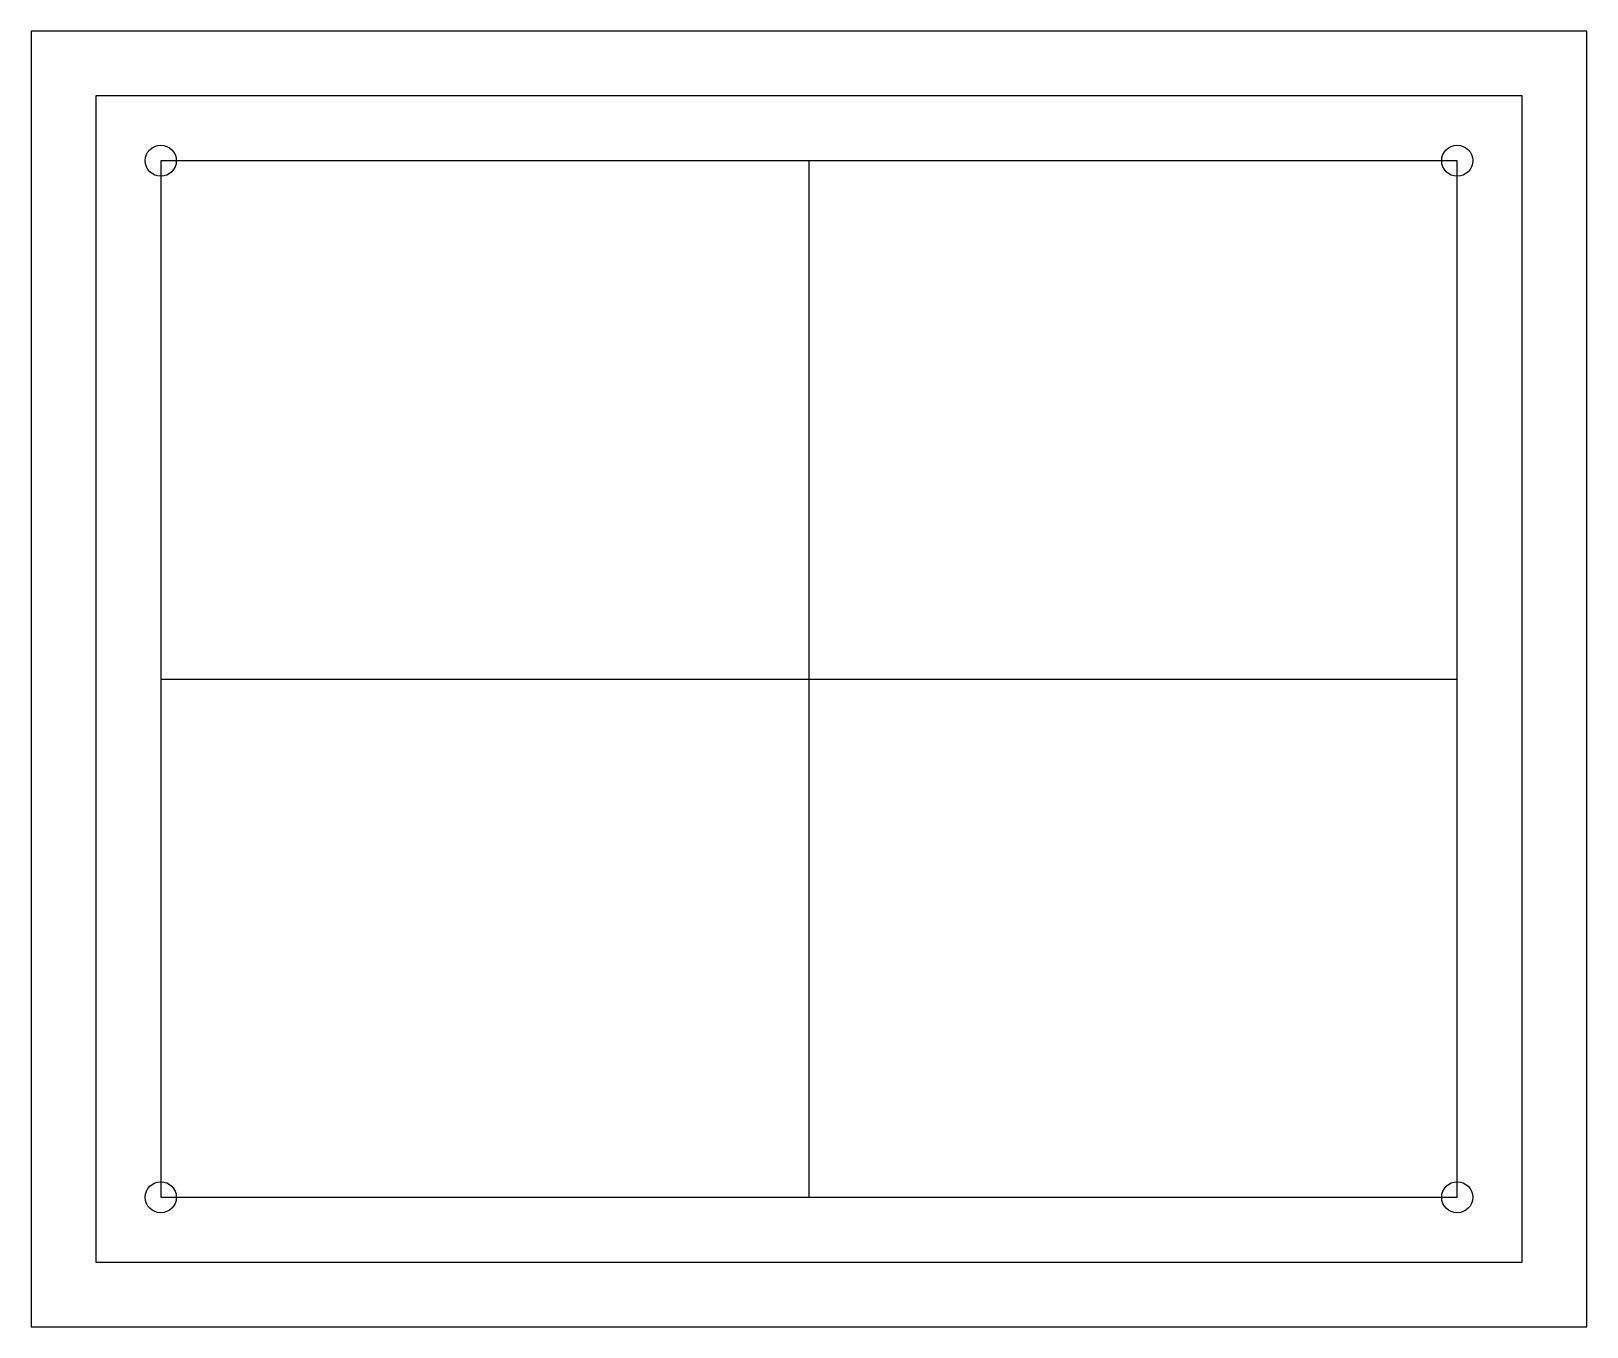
# Model space of a CAD drawing. Header units: metres. Extents: x -1 to 11, y -1 to 9.
import ezdxf

# ---------------------------------------------------------------- set-up
doc = ezdxf.new("R2010")
doc.units = ezdxf.units.M
for name, color, linetype in [('DALLAGE_BETON', 7, 'CONTINUOUS'), ('MUR_AGGLOS', 7, 'CONTINUOUS'), ('POTEAU_BETON', 7, 'CONTINUOUS'), ('POUTRE_BETON', 7, 'CONTINUOUS'), ('REMBLAI_GRAVE', 7, 'CONTINUOUS'), ('SEMELLE_BETON', 7, 'CONTINUOUS')]:
    doc.layers.add(name, color=color, linetype=linetype)

msp = doc.modelspace()

# ---------------------------------------------------------------- linework, layer by layer
at = {"layer": 'DALLAGE_BETON'}
msp.add_lwpolyline([(0, 0), (10, 0), (10, 8), (0, 8)], close=True, dxfattribs=at)
at = {"layer": 'MUR_AGGLOS'}
for p, q in [((10, 8), (0, 8)), ((0, 8), (0, 0)), ((5, 0), (5, 8)), ((10, 0), (10, 8)), ((0, 0), (10, 0))]:
    msp.add_line(p, q, dxfattribs=at)
at = {"layer": 'POTEAU_BETON'}
for centre in [(0, 8), (10, 8), (0, 0), (10, 0)]:
    msp.add_circle(centre, 0.12, dxfattribs=at)
at = {"layer": 'POUTRE_BETON'}
msp.add_line((0, 4), (10, 4), dxfattribs=at)
at = {"layer": 'REMBLAI_GRAVE'}
msp.add_lwpolyline([(-1, -1), (11, -1), (11, 9), (-1, 9)], close=True, dxfattribs=at)
at = {"layer": 'SEMELLE_BETON'}
for p, q in [((10.5, 8.5), (-0.5, 8.5)), ((-0.5, 8.5), (-0.5, -0.5)), ((10.5, -0.5), (10.5, 8.5)), ((-0.5, -0.5), (10.5, -0.5))]:
    msp.add_line(p, q, dxfattribs=at)

doc.saveas('drawing.dxf')
